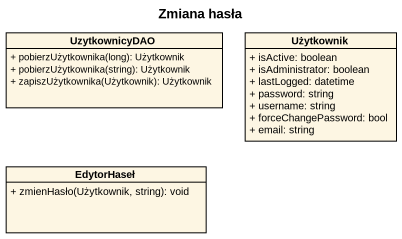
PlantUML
@startuml
title Zmiana hasła
hide circle
hide empty members
skinparam classAttributeIconSize 0
class UzytkownicyDAO {
  + pobierzUżytkownika(long): Użytkownik
  + pobierzUżytkownika(string): Użytkownik
  + zapiszUżytkownika(Użytkownik): Użytkownik
}
class Użytkownik {
  + isActive: boolean
  + isAdministrator: boolean
  + lastLogged: datetime
  + password: string
  + username: string
  + forceChangePassword: bool
  + email: string
}
class EdytorHaseł {
  + zmienHasło(Użytkownik, string): void
}
@enduml
